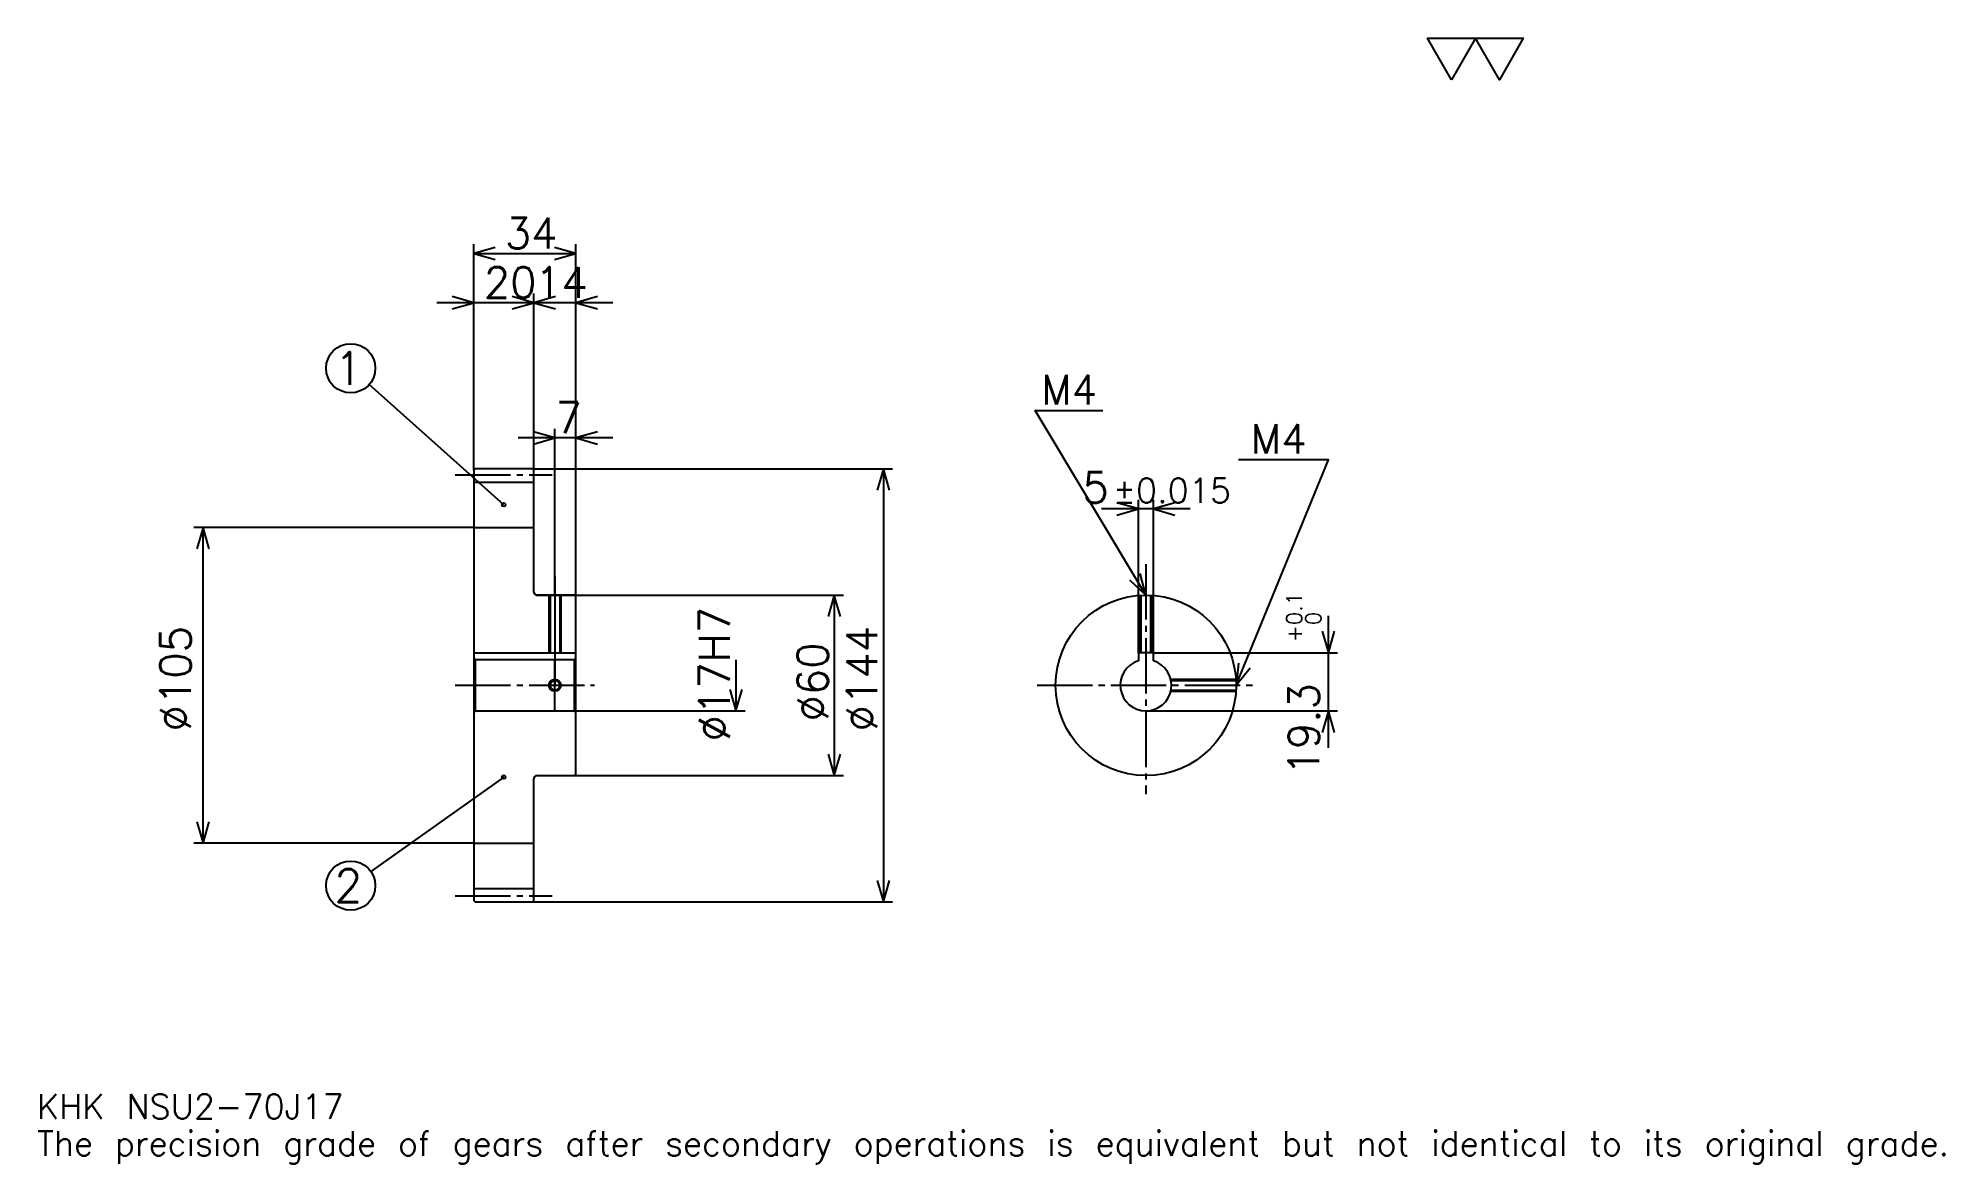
# Model space of a CAD drawing. Extents: x 21 to 654, y 7 to 382.
import ezdxf

# ---------------------------------------------------------------- set-up
doc = ezdxf.new("R2010")
doc.units = 0
doc.linetypes.add('DASHDOT', pattern=[24.521738, 18.391304, -2.043478, 2.043478, -2.043478])
doc.layers.get('0').update_dxf_attribs({"linetype": 'CONTINUOUS'})
doc.layers.add('DASHDOT', color=6, linetype='DASHDOT')
doc.styles.add('KANJI', font='TXT', dxfattribs={"bigfont": 'BIGFONT'})

msp = doc.modelspace()

# ---------------------------------------------------------------- linework, layer by layer
at = {"color": 5}
for p, q in [((165.521729, 238.543488), (165.521729, 313.130432)), ((199.521729, 238.543488), (199.521729, 313.130432)), ((165.521729, 310.065216), (199.521729, 310.065216)), ((197.782593, 293.717407), (153.260864, 293.717407)), ((211.782593, 293.717407), (173.260864, 293.717407)), ((185.521729, 238.543488), (185.521729, 296.782623)), ((175.521729, 226.543488), (130.75235, 266.472412)), ((211.782593, 248.76088), (180.260864, 248.76088)), ((192.521729, 238.543488), (192.521729, 251.826096)), ((165.521729, 238.043488), (165.521729, 238.543488)), ((185.021729, 238.543488), (199.521729, 238.543488)), ((185.521729, 238.043488), (185.521729, 238.543488)), ((192.521729, 196.543488), (192.521729, 238.543488)), ((192.521729, 196.543488), (192.521729, 238.543488)), ((199.521729, 238.543488), (304.760864, 238.543488)), ((199.521729, 196.043488), (199.521729, 238.543488)), ((301.695648, 238.543488), (301.695648, 94.543488)), ((386.413025, 177.343491), (386.413025, 228.217407)), ((391.413025, 177.343491), (391.413025, 228.217407)), ((403.673889, 225.152191), (374.152161, 225.152191)), ((165.521729, 219.043488), (72.543472, 219.043488)), ((75.608688, 114.043488), (75.608688, 219.043488)), ((186.521729, 196.543488), (199.521729, 196.543488)), ((199.521729, 196.543488), (288.413025, 196.543488)), ((285.347809, 196.543488), (285.347809, 136.543488)), ((449.565216, 145.782623), (449.565216, 189.604355)), ((252.652161, 175.043488), (252.652161, 158.043488)), ((391.413025, 177.343491), (452.630432, 177.343491)), ((199.521729, 158.043488), (255.717377, 158.043488)), ((388.913025, 158.043488), (452.630432, 158.043488)), ((175.521729, 136.043488), (131.319992, 104.701813)), ((186.521729, 136.543488), (199.521729, 136.543488)), ((199.521729, 136.543488), (288.413025, 136.543488)), ((165.521729, 114.043488), (72.543472, 114.043488)), ((185.021729, 94.543488), (199.521729, 94.543488)), ((199.521729, 94.543488), (304.760864, 94.543488))]:
    msp.add_line(p, q, dxfattribs=at)
at = {"color": 4}
for p, q in [((165.521729, 234.043488), (185.521729, 234.043488)), ((165.521729, 219.043488), (185.521729, 219.043488)), ((165.521729, 177.343491), (199.521729, 177.343491)), ((166.021729, 175.043488), (166.021729, 158.043488)), ((199.021729, 175.043488), (199.521729, 175.543488)), ((199.021729, 158.043488), (199.521729, 157.543488)), ((165.521729, 114.043488), (185.521729, 114.043488)), ((165.521729, 99.043488), (185.521729, 99.043488))]:
    msp.add_line(p, q, dxfattribs=at)
at = {"color": 7}
msp.add_lwpolyline([(490.434784, 367.82608), (482.46521, 381.639984), (514.343506, 381.639984), (506.373901, 367.82608), (498.404358, 381.639984), (490.434784, 367.82608)], dxfattribs=at)
at = {"color": 5}
for points in [[(172.673904, 312.108704), (165.521729, 310.065216), (172.673904, 308.021729)], [(192.369553, 308.021729), (199.521729, 310.065216), (192.369553, 312.108704)], [(158.369553, 291.67392), (165.521729, 293.717407), (158.369553, 295.760864)], [(178.369553, 291.67392), (185.521729, 293.717407), (178.369553, 295.760864)], [(192.673904, 295.760864), (185.521729, 293.717407), (192.673904, 291.67392)], [(206.673904, 295.760864), (199.521729, 293.717407), (206.673904, 291.67392)], [(388.913025, 196.543488), (352.130432, 257.847839), (374.608704, 257.847839)], [(185.369553, 246.717407), (192.521729, 248.76088), (185.369553, 250.804352)], [(206.673904, 250.804352), (199.521729, 248.76088), (206.673904, 246.717407)], [(418.913025, 166.543488), (449.565216, 241.5), (419.730408, 241.5)], [(303.739136, 231.391312), (301.695648, 238.543488), (299.652161, 231.391312)], [(379.260864, 223.108704), (386.413025, 225.152191), (379.260864, 227.195663)], [(398.565216, 227.195663), (391.413025, 225.152191), (398.565216, 223.108704)], [(77.652168, 211.891312), (75.608688, 219.043488), (73.565208, 211.891312)], [(383.481018, 201.625061), (388.913025, 196.543488), (386.985535, 203.727783)], [(287.391296, 189.391312), (285.347809, 196.543488), (283.304321, 189.391312)], [(447.521729, 184.495667), (449.565216, 177.343491), (451.608704, 184.495667)], [(419.72876, 173.936996), (418.913025, 166.543488), (423.511627, 172.39006)], [(250.608673, 165.195663), (252.652161, 158.043488), (254.695648, 165.195663)], [(451.608704, 150.891312), (449.565216, 158.043488), (447.521729, 150.891312)], [(283.304321, 143.695663), (285.347809, 136.543488), (287.391296, 143.695663)], [(73.565208, 121.195663), (75.608688, 114.043488), (77.652168, 121.195663)], [(299.652161, 101.695663), (301.695648, 94.543488), (303.739136, 101.695663)]]:
    msp.add_lwpolyline(points, dxfattribs=at)
at = {"color": 4}
for points in [[(185.521729, 197.543488), (185.521729, 238.043488), (185.021729, 238.543488), (166.021729, 238.543488), (165.521729, 238.043488), (165.521729, 157.543488)], [(186.521729, 136.543488), (199.021729, 136.543488), (199.521729, 137.043488), (199.521729, 196.043488), (199.021729, 196.543488), (186.521729, 196.543488)], [(190.521729, 196.543488), (190.521729, 177.343491)], [(190.901733, 196.543488), (190.901733, 177.343491)], [(194.141724, 196.543488), (194.141724, 177.343491)], [(194.521729, 196.543488), (194.521729, 177.343491)], [(386.913025, 177.343491), (386.913025, 196.476746)], [(387.29303, 177.343491), (387.29303, 196.49971)], [(390.53302, 177.343491), (390.53302, 196.49971)], [(390.913025, 177.343491), (390.913025, 196.476746)], [(165.521729, 157.543488), (166.021729, 158.043488), (199.021729, 158.043488), (199.021729, 175.043488), (166.021729, 175.043488), (165.521729, 175.543488)], [(391.413025, 174.667526), (391.413025, 177.343491), (386.413025, 177.343491), (386.413025, 174.667526)], [(397.174377, 168.543488), (418.846313, 168.543488)], [(397.257233, 168.163483), (418.869263, 168.163483)], [(397.257233, 164.923492), (418.869263, 164.923492)], [(397.174377, 164.543488), (418.846313, 164.543488)], [(165.521729, 157.543488), (165.521729, 95.043488), (166.021729, 94.543488), (185.021729, 94.543488), (185.521729, 95.043488), (185.521729, 135.543488)]]:
    msp.add_lwpolyline(points, dxfattribs=at)
at = {"color": 5}
for centre, radius in [((124.652161, 271.913055), 8.173913), ((175.521729, 226.543488), 0.613044), ((175.521729, 136.043488), 0.613044), ((124.652161, 99.973923), 8.173913)]:
    msp.add_circle(centre, radius, dxfattribs=at)
at = {"color": 4}
for centre, radius in [((388.913025, 166.543488), 30), ((192.521729, 166.543488), 1.62)]:
    msp.add_circle(centre, radius, dxfattribs=at)
at = {"color": 7}
msp.add_circle((192.521729, 166.543488), 2, dxfattribs=at)
at = {"color": 4}
for centre, radius, start, end in [((186.521729, 197.543488), 1, 180, 270), ((388.913025, 166.543488), 8.5, 107.104634835, 72.895365165), ((186.521729, 135.543488), 1, 90, 180)]:
    msp.add_arc(centre, radius, start, end, dxfattribs=at)
at = {"layer": 'DASHDOT', "color": 7}
for p, q in [((159.391296, 236.543488), (191.652161, 236.543488)), ((388.913025, 206.76088), (388.913025, 130.413055)), ((192.521729, 196.543488), (192.521729, 166.543488)), ((159.391296, 166.543488), (205.652161, 166.543488)), ((352.782593, 166.543488), (425.043457, 166.543488)), ((159.391296, 96.543488), (191.652161, 96.543488))]:
    msp.add_line(p, q, dxfattribs=at)
for points in [[(192.521729, 202.67392), (192.521729, 171.213058)], [(192.521729, 158.413055), (192.521729, 174.67392)], [(184.391296, 166.543488), (200.652161, 166.543488)]]:
    msp.add_lwpolyline(points, dxfattribs=at)

# ---------------------------------------------------------------- texts
at = {"color": 7, "style": 'KANJI'}
for s, height, p in [('34', 10.217391, (175.880432, 311.700012)), ('20', 10.217391, (168.880417, 295.352173)), ('14', 10.217391, (185.880432, 295.352173)), ('1', 10.898551, (119.202888, 266.463776)), ('M4', 9.808696, (354.173889, 259.891296)), ('7', 10.217391, (192.70108, 250.39566)), ('M4', 9.808696, (423.817383, 243.543488)), ('5', 10.217391, (367.822327, 227.195663)), ('%%p0.015', 8.173913, (377.936279, 227.195663)), ('2', 10.898551, (119.202888, 94.524651)), ('KHK NSU2-70J17', 8.173913, (20.434782, 22.47826)), ('The precision grade of gears after secondary operations is equivalent but not identical to its original grade.', 8.173913, (20.434782, 10.217391))]:
    msp.add_text(s, height=height, dxfattribs=at).set_placement(p)
for s, height, p in [('%%c17H7', 10.217391, (250.608673, 147.896744)), ('0.1', 5.108696, (440.778259, 186.576691)), ('0', 5.108696, (447.113037, 186.576691)), ('%%c105', 10.217391, (71.521729, 151.217407)), ('%%c144', 10.217391, (299.652161, 151.217407)), ('+', 5.108696, (440.778259, 180.854965)), ('%%c60', 10.217391, (283.304321, 154.538055)), ('19.3', 10.217391, (446.5, 136.630035))]:
    msp.add_text(s, height=height, rotation=90, dxfattribs=at).set_placement(p)

doc.saveas('drawing.dxf')
